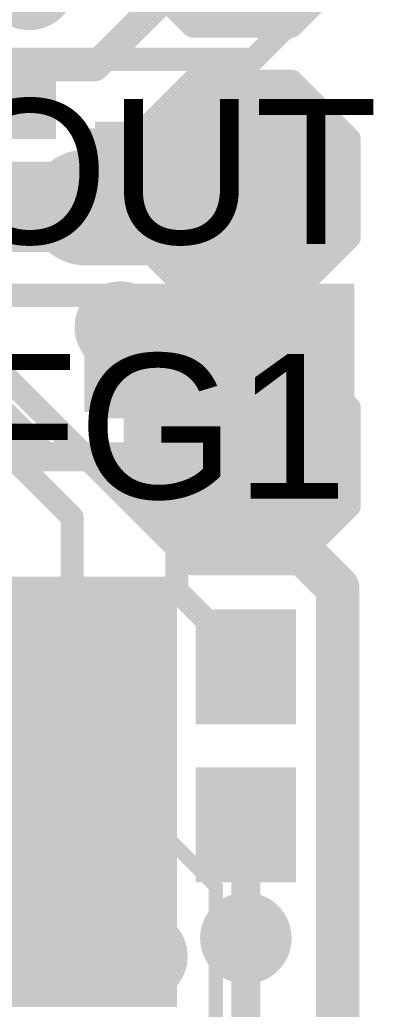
# Model space of a CAD drawing. Header units: millimetres. Extents: x -0.39 to 1.43, y -0.39 to 1.45.
# Drawn here: x 1.3021 to 1.4242, y 0.3022 to 0.644 of the extents above; entities that cross this region are included whole.
import ezdxf

# ---------------------------------------------------------------- set-up
doc = ezdxf.new("R2010")
doc.units = ezdxf.units.MM
doc.header["$MEASUREMENT"] = 0
for name, color, linetype in [('BottomLayer', 5, 'Continuous'), ('BottomPaste', 16, 'Continuous'), ('BottomSolder', 6, 'Continuous'), ('TopLayer', 1, 'Continuous'), ('TopOverlay', 2, 'Continuous'), ('TopPaste', 8, 'Continuous'), ('TopSolder', 216, 'Continuous'), ('ViaHoleLayer', 16, 'Continuous')]:
    doc.layers.add(name, color=color, linetype=linetype)
doc.styles.add('Arial', font='', dxfattribs={"height": 0.2})
doc.styles.get('Arial').set_extended_font_data('Arial')

# ---------------------------------------------------------------- blocks, each defined once
blk = doc.blocks.new('T__________16')
at = {"layer": 'TopLayer'}
blk.add_hatch(color=1, dxfattribs=at).paths.add_polyline_path([(0.015, 0.03), (-0.015, 0.03), (-0.03, 0.015), (-0.03, -0.015), (-0.015, -0.03), (0.015, -0.03), (0.03, -0.015), (0.03, 0.015)])
at = {"layer": 'TopPaste'}
blk.add_hatch(color=8, dxfattribs=at).paths.add_polyline_path([(0.015, 0.03), (-0.015, 0.03), (-0.03, 0.015), (-0.03, -0.015), (-0.015, -0.03), (0.015, -0.03), (0.03, -0.015), (0.03, 0.015)])
at = {"layer": 'TopSolder'}
blk.add_hatch(color=216, dxfattribs=at).paths.add_polyline_path([(0.017, 0.034), (-0.017, 0.034), (-0.034, 0.017), (-0.034, -0.017), (-0.017, -0.034), (0.017, -0.034), (0.034, -0.017), (0.034, 0.017)])
at = {"layer": 'TopOverlay', "const_width": 0.00787}
for points in [[(-0.037, 0.017), (-0.017, 0.037)], [(-0.017, 0.037), (0.017, 0.037)], [(-0.017, 0.037), (0.017, 0.037)], [(0.017, 0.037), (0.037, 0.017)], [(-0.037, -0.017), (-0.037, 0.017)], [(0.037, -0.017), (0.037, 0.017)], [(-0.037, -0.017), (-0.017, -0.037)], [(0.017, -0.037), (0.037, -0.017)], [(-0.017, -0.037), (0.017, -0.037)], [(-0.017, -0.037), (0.017, -0.037)]]:
    blk.add_lwpolyline(points, dxfattribs=at)
at = {"layer": 'TopOverlay', "const_width": 0.00394}
for points in [[(-0.01897, 0.037, 1), (-0.01503, 0.037, 1)], [(-0.01897, 0.037, 1), (-0.01503, 0.037, 1)], [(-0.01897, 0.037, 1), (-0.01503, 0.037, 1)], [(0.01503, 0.037, 1), (0.01897, 0.037, 1)], [(0.01503, 0.037, 1), (0.01897, 0.037, 1)], [(0.01503, 0.037, 1), (0.01897, 0.037, 1)], [(-0.03897, 0.017, 1), (-0.03503, 0.017, 1)], [(-0.03897, 0.017, 1), (-0.03503, 0.017, 1)], [(0.03503, 0.017, 1), (0.03897, 0.017, 1)], [(0.03503, 0.017, 1), (0.03897, 0.017, 1)], [(-0.03897, -0.017, 1), (-0.03503, -0.017, 1)], [(-0.03897, -0.017, 1), (-0.03503, -0.017, 1)], [(0.03503, -0.017, 1), (0.03897, -0.017, 1)], [(0.03503, -0.017, 1), (0.03897, -0.017, 1)], [(-0.01897, -0.037, 1), (-0.01503, -0.037, 1)], [(-0.01897, -0.037, 1), (-0.01503, -0.037, 1)], [(-0.01897, -0.037, 1), (-0.01503, -0.037, 1)], [(0.01503, -0.037, 1), (0.01897, -0.037, 1)], [(0.01503, -0.037, 1), (0.01897, -0.037, 1)], [(0.01503, -0.037, 1), (0.01897, -0.037, 1)]]:
    blk.add_lwpolyline(points, format="xyb", close=True, dxfattribs=at)
blk = doc.blocks.new('T__________17')
at = {"layer": 'TopLayer'}
blk.add_hatch(color=1, dxfattribs=at).paths.add_polyline_path([(0.015, 0.03), (-0.015, 0.03), (-0.03, 0.015), (-0.03, -0.015), (-0.015, -0.03), (0.015, -0.03), (0.03, -0.015), (0.03, 0.015)])
at = {"layer": 'TopPaste'}
blk.add_hatch(color=8, dxfattribs=at).paths.add_polyline_path([(0.015, 0.03), (-0.015, 0.03), (-0.03, 0.015), (-0.03, -0.015), (-0.015, -0.03), (0.015, -0.03), (0.03, -0.015), (0.03, 0.015)])
at = {"layer": 'TopSolder'}
blk.add_hatch(color=216, dxfattribs=at).paths.add_polyline_path([(0.017, 0.034), (-0.017, 0.034), (-0.034, 0.017), (-0.034, -0.017), (-0.017, -0.034), (0.017, -0.034), (0.034, -0.017), (0.034, 0.017)])
at = {"layer": 'TopOverlay', "const_width": 0.00787}
for points in [[(-0.037, 0.017), (-0.017, 0.037)], [(-0.017, 0.037), (0.017, 0.037)], [(-0.017, 0.037), (0.017, 0.037)], [(0.017, 0.037), (0.037, 0.017)], [(-0.037, -0.017), (-0.037, 0.017)], [(0.037, -0.017), (0.037, 0.017)], [(-0.037, -0.017), (-0.017, -0.037)], [(0.017, -0.037), (0.037, -0.017)], [(-0.017, -0.037), (0.017, -0.037)], [(-0.017, -0.037), (0.017, -0.037)]]:
    blk.add_lwpolyline(points, dxfattribs=at)
at = {"layer": 'TopOverlay', "const_width": 0.00394}
for points in [[(-0.01897, 0.037, 1), (-0.01503, 0.037, 1)], [(-0.01897, 0.037, 1), (-0.01503, 0.037, 1)], [(-0.01897, 0.037, 1), (-0.01503, 0.037, 1)], [(0.01503, 0.037, 1), (0.01897, 0.037, 1)], [(0.01503, 0.037, 1), (0.01897, 0.037, 1)], [(0.01503, 0.037, 1), (0.01897, 0.037, 1)], [(-0.03897, 0.017, 1), (-0.03503, 0.017, 1)], [(-0.03897, 0.017, 1), (-0.03503, 0.017, 1)], [(0.03503, 0.017, 1), (0.03897, 0.017, 1)], [(0.03503, 0.017, 1), (0.03897, 0.017, 1)], [(-0.03897, -0.017, 1), (-0.03503, -0.017, 1)], [(-0.03897, -0.017, 1), (-0.03503, -0.017, 1)], [(0.03503, -0.017, 1), (0.03897, -0.017, 1)], [(0.03503, -0.017, 1), (0.03897, -0.017, 1)], [(-0.01897, -0.037, 1), (-0.01503, -0.037, 1)], [(-0.01897, -0.037, 1), (-0.01503, -0.037, 1)], [(-0.01897, -0.037, 1), (-0.01503, -0.037, 1)], [(0.01503, -0.037, 1), (0.01897, -0.037, 1)], [(0.01503, -0.037, 1), (0.01897, -0.037, 1)], [(0.01503, -0.037, 1), (0.01897, -0.037, 1)]]:
    blk.add_lwpolyline(points, format="xyb", close=True, dxfattribs=at)
blk = doc.blocks.new('TEST_POINT_45')
at = {"layer": 'TopLayer'}
blk.add_hatch(color=1, dxfattribs=at).paths.add_polyline_path([(0.015, 0.03), (-0.015, 0.03), (-0.03, 0.015), (-0.03, -0.015), (-0.015, -0.03), (0.015, -0.03), (0.03, -0.015), (0.03, 0.015)])
at = {"layer": 'TopPaste'}
blk.add_hatch(color=8, dxfattribs=at).paths.add_polyline_path([(0.015, 0.03), (-0.015, 0.03), (-0.03, 0.015), (-0.03, -0.015), (-0.015, -0.03), (0.015, -0.03), (0.03, -0.015), (0.03, 0.015)])
at = {"layer": 'TopSolder'}
blk.add_hatch(color=216, dxfattribs=at).paths.add_polyline_path([(0.017, 0.034), (-0.017, 0.034), (-0.034, 0.017), (-0.034, -0.017), (-0.017, -0.034), (0.017, -0.034), (0.034, -0.017), (0.034, 0.017)])
at = {"layer": 'TopOverlay', "const_width": 0.00787}
for points in [[(-0.037, 0.017), (-0.017, 0.037)], [(-0.017, 0.037), (0.017, 0.037)], [(-0.017, 0.037), (0.017, 0.037)], [(0.017, 0.037), (0.037, 0.017)], [(-0.037, -0.017), (-0.037, 0.017)], [(0.037, -0.017), (0.037, 0.017)], [(-0.037, -0.017), (-0.017, -0.037)], [(0.017, -0.037), (0.037, -0.017)], [(-0.017, -0.037), (0.017, -0.037)], [(-0.017, -0.037), (0.017, -0.037)]]:
    blk.add_lwpolyline(points, dxfattribs=at)
at = {"layer": 'TopOverlay', "const_width": 0.00394}
for points in [[(-0.01897, 0.037, 1), (-0.01503, 0.037, 1)], [(-0.01897, 0.037, 1), (-0.01503, 0.037, 1)], [(-0.01897, 0.037, 1), (-0.01503, 0.037, 1)], [(0.01503, 0.037, 1), (0.01897, 0.037, 1)], [(0.01503, 0.037, 1), (0.01897, 0.037, 1)], [(0.01503, 0.037, 1), (0.01897, 0.037, 1)], [(-0.03897, 0.017, 1), (-0.03503, 0.017, 1)], [(-0.03897, 0.017, 1), (-0.03503, 0.017, 1)], [(0.03503, 0.017, 1), (0.03897, 0.017, 1)], [(0.03503, 0.017, 1), (0.03897, 0.017, 1)], [(-0.03897, -0.017, 1), (-0.03503, -0.017, 1)], [(-0.03897, -0.017, 1), (-0.03503, -0.017, 1)], [(0.03503, -0.017, 1), (0.03897, -0.017, 1)], [(0.03503, -0.017, 1), (0.03897, -0.017, 1)], [(-0.01897, -0.037, 1), (-0.01503, -0.037, 1)], [(-0.01897, -0.037, 1), (-0.01503, -0.037, 1)], [(-0.01897, -0.037, 1), (-0.01503, -0.037, 1)], [(0.01503, -0.037, 1), (0.01897, -0.037, 1)], [(0.01503, -0.037, 1), (0.01897, -0.037, 1)], [(0.01503, -0.037, 1), (0.01897, -0.037, 1)]]:
    blk.add_lwpolyline(points, format="xyb", close=True, dxfattribs=at)
blk = doc.blocks.new('C__0603_B_52')
at = {"layer": 'BottomLayer'}
for points in [[(-0.045, -0.0175), (-0.045, 0.0175), (-0.015, 0.0175), (-0.015, -0.0175)], [(0.015, -0.0175), (0.015, 0.0175), (0.045, 0.0175), (0.045, -0.0175)]]:
    blk.add_hatch(color=5, dxfattribs=at).paths.add_polyline_path(points)
at = {"layer": 'BottomPaste'}
for points in [[(-0.045, -0.0175), (-0.045, 0.0175), (-0.015, 0.0175), (-0.015, -0.0175)], [(0.015, -0.0175), (0.015, 0.0175), (0.045, 0.0175), (0.045, -0.0175)]]:
    blk.add_hatch(color=16, dxfattribs=at).paths.add_polyline_path(points)
at = {"layer": 'BottomSolder'}
for points in [[(-0.04736, -0.01986), (-0.04736, 0.01986), (-0.01264, 0.01986), (-0.01264, -0.01986)], [(0.01264, -0.01986), (0.01264, 0.01986), (0.04736, 0.01986), (0.04736, -0.01986)]]:
    blk.add_hatch(color=6, dxfattribs=at).paths.add_polyline_path(points)
blk = doc.blocks.new('RVT1H101M0607_54')
at = {"layer": 'TopOverlay', "const_width": 0.005}
for points in [[(-0.13124, 0.072), (-0.07224, 0.131)], [(0.13076, 0.131), (-0.07224, 0.131)], [(-0.13124, 0.052), (-0.13124, 0.072)], [(-0.15424, 0.04), (-0.15424, 0.068)]]:
    blk.add_lwpolyline(points, dxfattribs=at)
at = {"layer": 'TopOverlay', "const_width": 0.0025}
for points in [[(-0.07349, 0.131, 1), (-0.07099, 0.131, 1)], [(-0.07349, 0.131, 1), (-0.07099, 0.131, 1)], [(-0.13249, 0.072, 1), (-0.12999, 0.072, 1)], [(-0.13249, 0.072, 1), (-0.12999, 0.072, 1)], [(-0.15549, 0.068, 1), (-0.15299, 0.068, 1)]]:
    blk.add_lwpolyline(points, format="xyb", close=True, dxfattribs=at)
blk = doc.blocks.new('C__0603_B_76')
at = {"layer": 'BottomLayer'}
for points in [[(-0.045, -0.0175), (-0.045, 0.0175), (-0.015, 0.0175), (-0.015, -0.0175)], [(0.015, -0.0175), (0.015, 0.0175), (0.045, 0.0175), (0.045, -0.0175)]]:
    blk.add_hatch(color=5, dxfattribs=at).paths.add_polyline_path(points)
at = {"layer": 'BottomPaste'}
for points in [[(-0.045, -0.0175), (-0.045, 0.0175), (-0.015, 0.0175), (-0.015, -0.0175)], [(0.015, -0.0175), (0.015, 0.0175), (0.045, 0.0175), (0.045, -0.0175)]]:
    blk.add_hatch(color=16, dxfattribs=at).paths.add_polyline_path(points)
at = {"layer": 'BottomSolder'}
for points in [[(-0.04736, -0.01986), (-0.04736, 0.01986), (-0.01264, 0.01986), (-0.01264, -0.01986)], [(0.01264, -0.01986), (0.01264, 0.01986), (0.04736, 0.01986), (0.04736, -0.01986)]]:
    blk.add_hatch(color=6, dxfattribs=at).paths.add_polyline_path(points)
blk = doc.blocks.new('R___0603_B_80')
at = {"layer": 'BottomLayer'}
for points in [[(-0.045, -0.0175), (-0.045, 0.0175), (-0.015, 0.0175), (-0.015, -0.0175)], [(0.015, -0.0175), (0.015, 0.0175), (0.045, 0.0175), (0.045, -0.0175)]]:
    blk.add_hatch(color=5, dxfattribs=at).paths.add_polyline_path(points)
at = {"layer": 'BottomPaste'}
for points in [[(-0.045, -0.0175), (-0.045, 0.0175), (-0.015, 0.0175), (-0.015, -0.0175)], [(0.015, -0.0175), (0.015, 0.0175), (0.045, 0.0175), (0.045, -0.0175)]]:
    blk.add_hatch(color=16, dxfattribs=at).paths.add_polyline_path(points)
at = {"layer": 'BottomSolder'}
for points in [[(-0.049, -0.0215), (-0.049, 0.0215), (-0.011, 0.0215), (-0.011, -0.0215)], [(0.011, -0.0215), (0.011, 0.0215), (0.049, 0.0215), (0.049, -0.0215)]]:
    blk.add_hatch(color=6, dxfattribs=at).paths.add_polyline_path(points)
blk = doc.blocks.new('C___0402_B_84')
at = {"layer": 'BottomLayer'}
for points in [[(-0.0095, 0.0125), (-0.0095, -0.0125), (-0.0275, -0.0125), (-0.0275, 0.0125)], [(0.0275, 0.0125), (0.0275, -0.0125), (0.0095, -0.0125), (0.0095, 0.0125)]]:
    blk.add_hatch(color=5, dxfattribs=at).paths.add_polyline_path(points)
at = {"layer": 'BottomPaste'}
for points in [[(-0.0095, 0.0125), (-0.0095, -0.0125), (-0.0275, -0.0125), (-0.0275, 0.0125)], [(0.0275, 0.0125), (0.0275, -0.0125), (0.0095, -0.0125), (0.0095, 0.0125)]]:
    blk.add_hatch(color=16, dxfattribs=at).paths.add_polyline_path(points)
at = {"layer": 'BottomSolder'}
for points in [[(-0.00714, 0.01486), (-0.00714, -0.01486), (-0.02986, -0.01486), (-0.02986, 0.01486)], [(0.02986, 0.01486), (0.02986, -0.01486), (0.00714, -0.01486), (0.00714, 0.01486)]]:
    blk.add_hatch(color=6, dxfattribs=at).paths.add_polyline_path(points)
blk = doc.blocks.new('C___0402_B_94')
at = {"layer": 'BottomLayer'}
for points in [[(-0.0095, 0.0125), (-0.0095, -0.0125), (-0.0275, -0.0125), (-0.0275, 0.0125)], [(0.0275, 0.0125), (0.0275, -0.0125), (0.0095, -0.0125), (0.0095, 0.0125)]]:
    blk.add_hatch(color=5, dxfattribs=at).paths.add_polyline_path(points)
at = {"layer": 'BottomPaste'}
for points in [[(-0.0095, 0.0125), (-0.0095, -0.0125), (-0.0275, -0.0125), (-0.0275, 0.0125)], [(0.0275, 0.0125), (0.0275, -0.0125), (0.0095, -0.0125), (0.0095, 0.0125)]]:
    blk.add_hatch(color=16, dxfattribs=at).paths.add_polyline_path(points)
at = {"layer": 'BottomSolder'}
for points in [[(-0.00714, 0.01486), (-0.00714, -0.01486), (-0.02986, -0.01486), (-0.02986, 0.01486)], [(0.02986, 0.01486), (0.02986, -0.01486), (0.00714, -0.01486), (0.00714, 0.01486)]]:
    blk.add_hatch(color=6, dxfattribs=at).paths.add_polyline_path(points)

msp = doc.modelspace()

# ---------------------------------------------------------------- hatches: boundary and pattern name
at = {"layer": 'BottomLayer'}
for points in [[(1.32812, 0.56382), (1.39404, 0.56382), (1.39404, 0.60882), (1.32812, 0.60882)], [(1.29525, 0.56382), (1.342, 0.56382), (1.342, 0.595), (1.29525, 0.595)], [(1.29525, 0.56782), (1.37275, 0.56782), (1.37275, 0.58619), (1.29525, 0.58619)], [(1.32838, 0.50632), (1.41775, 0.50632), (1.41775, 0.55282), (1.32838, 0.55282)], [(1.17466, 0.37548), (1.33524, 0.37548), (1.33524, 0.39448), (1.17466, 0.39448)], [(1.29824, 0.309), (1.35638, 0.309), (1.35638, 0.39448), (1.29824, 0.39448)]]:
    msp.add_hatch(color=5, dxfattribs=at).paths.add_polyline_path(points)
h = msp.add_hatch(color=5, dxfattribs=at)
edge = h.paths.add_edge_path()
edge.add_arc((1.32488, 0.57914), 0.01181, 0, 360)
h = msp.add_hatch(color=5, dxfattribs=at)
edge = h.paths.add_edge_path()
edge.add_arc((1.33686, 0.53782), 0.01181, 0, 360)
h = msp.add_hatch(color=5, dxfattribs=at)
edge = h.paths.add_edge_path()
edge.add_arc((1.38024, 0.32676), 0.01181, 0, 360)
h = msp.add_hatch(color=5, dxfattribs=at)
edge = h.paths.add_edge_path()
edge.add_arc((1.31824, 0.32054), 0.01181, 0, 360)
h = msp.add_hatch(color=5, dxfattribs=at)
edge = h.paths.add_edge_path()
edge.add_arc((1.34432, 0.32054), 0.01181, 0, 360)
at = {"layer": 'BottomSolder'}
h = msp.add_hatch(color=6, dxfattribs=at)
edge = h.paths.add_edge_path()
edge.add_arc((1.30547, 0.65621), 0.01581, 0, 360)
h = msp.add_hatch(color=6, dxfattribs=at)
edge = h.paths.add_edge_path()
edge.add_arc((1.32488, 0.57914), 0.01581, 0, 360)
h = msp.add_hatch(color=6, dxfattribs=at)
edge = h.paths.add_edge_path()
edge.add_arc((1.33686, 0.53782), 0.01581, 0, 360)
h = msp.add_hatch(color=6, dxfattribs=at)
edge = h.paths.add_edge_path()
edge.add_arc((1.38024, 0.32676), 0.01581, 0, 360)
h = msp.add_hatch(color=6, dxfattribs=at)
edge = h.paths.add_edge_path()
edge.add_arc((1.31824, 0.32054), 0.01581, 0, 360)
h = msp.add_hatch(color=6, dxfattribs=at)
edge = h.paths.add_edge_path()
edge.add_arc((1.34432, 0.32054), 0.01581, 0, 360)
at = {"layer": 'TopLayer'}
h = msp.add_hatch(color=1, dxfattribs=at)
edge = h.paths.add_edge_path()
edge.add_arc((1.32488, 0.57914), 0.01181, 0, 360)
h = msp.add_hatch(color=1, dxfattribs=at)
edge = h.paths.add_edge_path()
edge.add_arc((1.33686, 0.53782), 0.01181, 0, 360)
msp.add_hatch(color=1, dxfattribs=at).paths.add_polyline_path([(1.19334, 0.303), (1.3565, 0.303), (1.3565, 0.45167), (1.19334, 0.45167)])
h = msp.add_hatch(color=1, dxfattribs=at)
edge = h.paths.add_edge_path()
edge.add_arc((1.38024, 0.32676), 0.01181, 0, 360)
h = msp.add_hatch(color=1, dxfattribs=at)
edge = h.paths.add_edge_path()
edge.add_arc((1.31824, 0.32054), 0.01181, 0, 360)
h = msp.add_hatch(color=1, dxfattribs=at)
edge = h.paths.add_edge_path()
edge.add_arc((1.34432, 0.32054), 0.01181, 0, 360)
at = {"layer": 'TopSolder'}
h = msp.add_hatch(color=216, dxfattribs=at)
edge = h.paths.add_edge_path()
edge.add_arc((1.30547, 0.65621), 0.01581, 0, 360)
h = msp.add_hatch(color=216, dxfattribs=at)
edge = h.paths.add_edge_path()
edge.add_arc((1.32488, 0.57914), 0.01581, 0, 360)
h = msp.add_hatch(color=216, dxfattribs=at)
edge = h.paths.add_edge_path()
edge.add_arc((1.33686, 0.53782), 0.01581, 0, 360)
h = msp.add_hatch(color=216, dxfattribs=at)
edge = h.paths.add_edge_path()
edge.add_arc((1.38024, 0.32676), 0.01581, 0, 360)
h = msp.add_hatch(color=216, dxfattribs=at)
edge = h.paths.add_edge_path()
edge.add_arc((1.31824, 0.32054), 0.01581, 0, 360)
h = msp.add_hatch(color=216, dxfattribs=at)
edge = h.paths.add_edge_path()
edge.add_arc((1.34432, 0.32054), 0.01581, 0, 360)
at = {"layer": 'ViaHoleLayer'}
h = msp.add_hatch(color=16, dxfattribs=at)
edge = h.paths.add_edge_path()
edge.add_arc((1.32488, 0.57914), 0.00591, 0, 360)
h = msp.add_hatch(color=16, dxfattribs=at)
edge = h.paths.add_edge_path()
edge.add_arc((1.33686, 0.53782), 0.00591, 0, 360)
h = msp.add_hatch(color=16, dxfattribs=at)
edge = h.paths.add_edge_path()
edge.add_arc((1.38024, 0.32676), 0.00591, 0, 360)
h = msp.add_hatch(color=16, dxfattribs=at)
edge = h.paths.add_edge_path()
edge.add_arc((1.31824, 0.32054), 0.00591, 0, 360)
h = msp.add_hatch(color=16, dxfattribs=at)
edge = h.paths.add_edge_path()
edge.add_arc((1.34432, 0.32054), 0.00591, 0, 360)

# ---------------------------------------------------------------- linework, layer by layer
at = {"layer": 'BottomLayer'}
for points, const_width in [([(1.38286, 0.63034), (1.41001, 0.65749)], 0.008), ([(1.2841, 0.63034), (1.38286, 0.63034)], 0.008), ([(1.24559, 0.57719), (1.30775, 0.57719)], 0.008), ([(1.32488, 0.57914), (1.32702, 0.577)], 0.008), ([(1.32702, 0.577), (1.334, 0.577)], 0.008), ([(1.29281, 0.54882), (1.35382, 0.54882)], 0.008), ([(1.35382, 0.54882), (1.37307, 0.52957)], 0.008), ([(1.37123, 0.54807), (1.3889, 0.54807)], 0.008), ([(1.28018, 0.53782), (1.35638, 0.46162)], 0.008), ([(1.33686, 0.52876), (1.33686, 0.53782)], 0.008), ([(1.33686, 0.53542), (1.33686, 0.53782)], 0.008), ([(1.33686, 0.53542), (1.34271, 0.52957)], 0.008), ([(1.33686, 0.52876), (1.34912, 0.5165)], 0.008), ([(1.27422, 0.51813), (1.32024, 0.47211)], 0.008), ([(1.34912, 0.5155), (1.34912, 0.5165)], 0.008), ([(1.3904, 0.46941), (1.3904, 0.48582)], 0.015), ([(1.32024, 0.45411), (1.32024, 0.47211)], 0.008), ([(1.3904, 0.46941), (1.412, 0.4478)], 0.015), ([(1.35638, 0.44682), (1.35638, 0.46162)], 0.008), ([(1.32024, 0.4464), (1.32024, 0.45411)], 0.008), ([(1.412, 0.26), (1.412, 0.4478)], 0.015), ([(1.32024, 0.42046), (1.32024, 0.4464)], 0.008), ([(1.35638, 0.44682), (1.36924, 0.43396)], 0.008), ([(1.36924, 0.43396), (1.36924, 0.43396)], 0.008), ([(1.30875, 0.37948), (1.30924, 0.37948)], 0.008), ([(1.30924, 0.37948), (1.32024, 0.36848)], 0.008), ([(1.32024, 0.36598), (1.32024, 0.36848)], 0.008), ([(1.38024, 0.32676), (1.38024, 0.36598)], 0.01)]:
    msp.add_lwpolyline(points, dxfattribs=dict(at, const_width=const_width))
for points, const_width in [([(1.38086, 0.63034, 1), (1.38486, 0.63034, 1)], 0.004), ([(1.38086, 0.63034, 1), (1.38486, 0.63034, 1)], 0.004), ([(1.30575, 0.57719, 1), (1.30975, 0.57719, 1)], 0.004), ([(1.32288, 0.57914, 1), (1.32688, 0.57914, 1)], 0.004), ([(1.32502, 0.577, 1), (1.32902, 0.577, 1)], 0.004), ([(1.32502, 0.577, 1), (1.32902, 0.577, 1)], 0.004), ([(1.332, 0.577, 1), (1.336, 0.577, 1)], 0.004), ([(1.35182, 0.54882, 1), (1.35582, 0.54882, 1)], 0.004), ([(1.35182, 0.54882, 1), (1.35582, 0.54882, 1)], 0.004), ([(1.36923, 0.54807, 1), (1.37323, 0.54807, 1)], 0.004), ([(1.3869, 0.54807, 1), (1.3909, 0.54807, 1)], 0.004), ([(1.33486, 0.53782, 1), (1.33886, 0.53782, 1)], 0.004), ([(1.33486, 0.53782, 1), (1.33886, 0.53782, 1)], 0.004), ([(1.33486, 0.53542, 1), (1.33886, 0.53542, 1)], 0.004), ([(1.33486, 0.53542, 1), (1.33886, 0.53542, 1)], 0.004), ([(1.34071, 0.52957, 1), (1.34471, 0.52957, 1)], 0.004), ([(1.37107, 0.52957, 1), (1.37507, 0.52957, 1)], 0.004), ([(1.33486, 0.52876, 1), (1.33886, 0.52876, 1)], 0.004), ([(1.33486, 0.52876, 1), (1.33886, 0.52876, 1)], 0.004), ([(1.34712, 0.5165, 1), (1.35112, 0.5165, 1)], 0.004), ([(1.34712, 0.5165, 1), (1.35112, 0.5165, 1)], 0.004), ([(1.34712, 0.5155, 1), (1.35112, 0.5155, 1)], 0.004), ([(1.38665, 0.48582, 1), (1.39415, 0.48582, 1)], 0.0075), ([(1.31824, 0.47211, 1), (1.32224, 0.47211, 1)], 0.004), ([(1.31824, 0.47211, 1), (1.32224, 0.47211, 1)], 0.004), ([(1.38665, 0.46941, 1), (1.39415, 0.46941, 1)], 0.0075), ([(1.38665, 0.46941, 1), (1.39415, 0.46941, 1)], 0.0075), ([(1.35438, 0.46162, 1), (1.35838, 0.46162, 1)], 0.004), ([(1.35438, 0.46162, 1), (1.35838, 0.46162, 1)], 0.004), ([(1.31824, 0.45411, 1), (1.32224, 0.45411, 1)], 0.004), ([(1.31824, 0.45411, 1), (1.32224, 0.45411, 1)], 0.004), ([(1.40825, 0.4478, 1), (1.41575, 0.4478, 1)], 0.0075), ([(1.40825, 0.4478, 1), (1.41575, 0.4478, 1)], 0.0075), ([(1.31824, 0.4464, 1), (1.32224, 0.4464, 1)], 0.004), ([(1.31824, 0.4464, 1), (1.32224, 0.4464, 1)], 0.004), ([(1.35438, 0.44682, 1), (1.35838, 0.44682, 1)], 0.004), ([(1.35438, 0.44682, 1), (1.35838, 0.44682, 1)], 0.004), ([(1.36724, 0.43396, 1), (1.37124, 0.43396, 1)], 0.004), ([(1.36724, 0.43396, 1), (1.37124, 0.43396, 1)], 0.004), ([(1.36724, 0.43396, 1), (1.37124, 0.43396, 1)], 0.004), ([(1.31824, 0.42046, 1), (1.32224, 0.42046, 1)], 0.004), ([(1.30675, 0.37948, 1), (1.31075, 0.37948, 1)], 0.004), ([(1.30724, 0.37948, 1), (1.31124, 0.37948, 1)], 0.004), ([(1.30724, 0.37948, 1), (1.31124, 0.37948, 1)], 0.004), ([(1.31824, 0.36848, 1), (1.32224, 0.36848, 1)], 0.004), ([(1.31824, 0.36848, 1), (1.32224, 0.36848, 1)], 0.004), ([(1.31824, 0.36598, 1), (1.32224, 0.36598, 1)], 0.004), ([(1.37774, 0.36598, 1), (1.38274, 0.36598, 1)], 0.005), ([(1.37774, 0.32676, 1), (1.38274, 0.32676, 1)], 0.005)]:
    msp.add_lwpolyline(points, format="xyb", close=True, dxfattribs=dict(at, const_width=const_width))
at = {"layer": 'TopLayer'}
for points, const_width in [([(1.32806, 0.62777), (1.379, 0.67871)], 0.01), ([(1.28568, 0.62777), (1.32806, 0.62777)], 0.01), ([(1.37228, 0.57914), (1.379, 0.58585)], 0.04), ([(1.32488, 0.57914), (1.37228, 0.57914)], 0.04), ([(1.2885, 0.5155), (1.311, 0.493)], 0.01), ([(1.311, 0.493), (1.379, 0.493)], 0.01), ([(1.38024, 0.28824), (1.38024, 0.32676)], 0.01)]:
    msp.add_lwpolyline(points, dxfattribs=dict(at, const_width=const_width))
for points, const_width in [([(1.32556, 0.62777, 1), (1.33056, 0.62777, 1)], 0.005), ([(1.32556, 0.62777, 1), (1.33056, 0.62777, 1)], 0.005), ([(1.369, 0.58585, 1), (1.389, 0.58585, 1)], 0.02), ([(1.31488, 0.57914, 1), (1.33488, 0.57914, 1)], 0.02), ([(1.36228, 0.57914, 1), (1.38228, 0.57914, 1)], 0.02), ([(1.36228, 0.57914, 1), (1.38228, 0.57914, 1)], 0.02), ([(1.3085, 0.493, 1), (1.3135, 0.493, 1)], 0.005), ([(1.3085, 0.493, 1), (1.3135, 0.493, 1)], 0.005), ([(1.3765, 0.493, 1), (1.3815, 0.493, 1)], 0.005), ([(1.37774, 0.32676, 1), (1.38274, 0.32676, 1)], 0.005)]:
    msp.add_lwpolyline(points, format="xyb", close=True, dxfattribs=dict(at, const_width=const_width))

# ---------------------------------------------------------------- block references
for name, p in [('T__________16', (1.379, 0.67871)), ('TEST_POINT_45', (1.379, 0.58585)), ('T__________17', (1.379, 0.493))]:
    msp.add_blockref(name, p)
for name, p, rotation in [('C___0402_B_84', (1.29975, 0.59569), 270), ('R___0603_B_80', (1.34588, 0.5575), 90), ('C___0402_B_94', (1.3904, 0.50432), 90), ('RVT1H101M0607_54', (1.23884, 0.27253), 270), ('C__0603_B_76', (1.35024, 0.42046), 180), ('C__0603_B_52', (1.35024, 0.36598), 180)]:
    msp.add_blockref(name, p, dxfattribs=dict(rotation=rotation))

# ---------------------------------------------------------------- texts
at = {"layer": 'TopOverlay', "style": 'Arial'}
for s, p in [('5VOUT', (1.193, 0.56659)), ('CFG1', (1.22921, 0.47859))]:
    msp.add_text(s, height=0.05, rotation=360, dxfattribs=at).set_placement(p)

doc.saveas('drawing.dxf')
